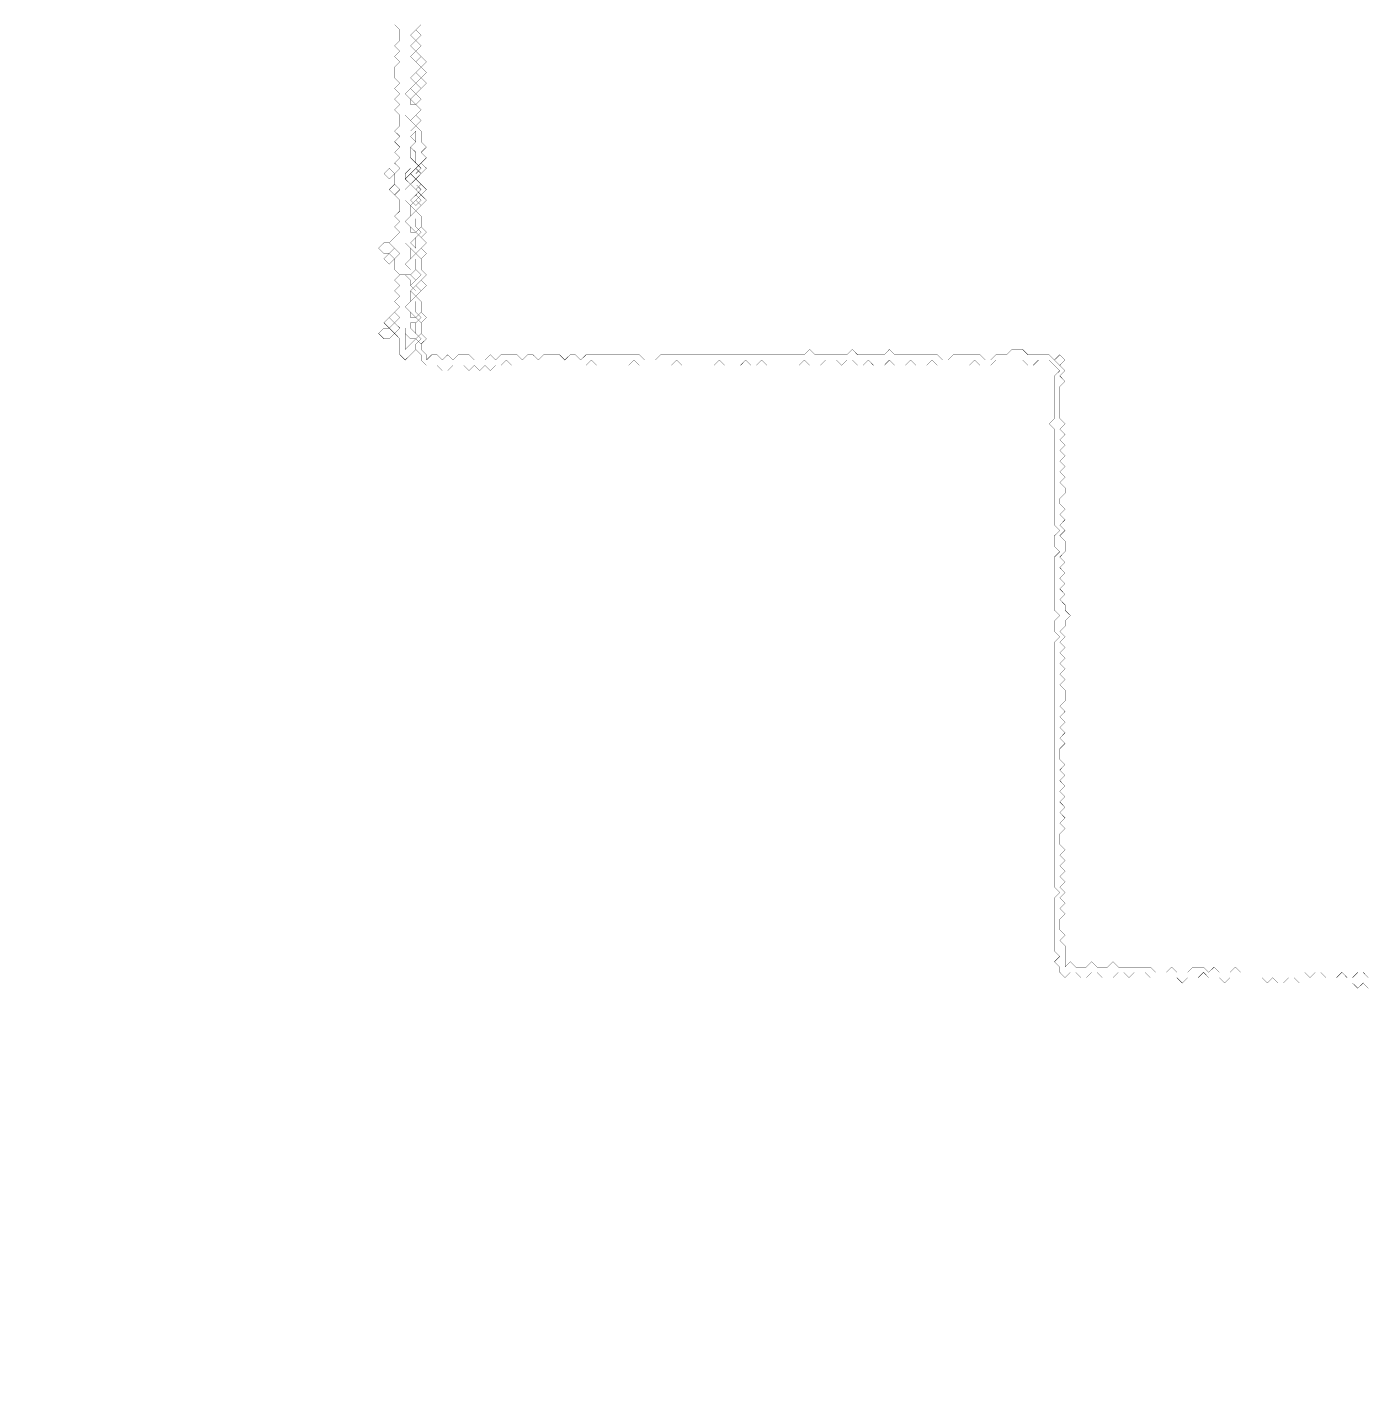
# Model space of a CAD drawing. Header units: metres. Extents: x 0 to 5093, y -5093 to 0.
# Drawn here: x 0 to 2507, y -5093 to -2546 of the extents above; entities that cross this region are included whole.
import ezdxf

# ---------------------------------------------------------------- set-up
doc = ezdxf.new("R2010")
doc.units = ezdxf.units.M
doc.layers.add('conductor', color=1, linetype='Continuous')
doc.layers.add('substrate', color=5, linetype='Continuous')

msp = doc.modelspace()

# ---------------------------------------------------------------- linework, layer by layer
at = {"layer": 'conductor', "const_width": 0.5}
msp.add_lwpolyline([(737.5, -2541.5), (727.6, -2551.5), (717.6, -2561.5), (727.6, -2571.4), (717.6, -2581.4), (727.6, -2591.4), (717.6, -2601.3), (727.6, -2611.3), (737.5, -2621.3), (727.6, -2631.2), (717.6, -2641.2), (727.6, -2651.2), (717.6, -2661.1), (707.6, -2671.1), (717.6, -2681.1), (717.6, -2691), (727.6, -2691), (737.5, -2701), (727.6, -2711), (717.6, -2720.9), (707.6, -2711), (717.6, -2720.9), (727.6, -2730.9), (717.6, -2740.9), (727.6, -2730.9), (737.5, -2740.9), (737.5, -2750.8), (737.5, -2760.8), (747.5, -2770.8), (737.5, -2780.7), (747.5, -2790.7), (737.5, -2800.7), (727.6, -2810.6), (717.6, -2810.6), (707.6, -2820.6), (707.6, -2830.6), (717.6, -2840.5), (707.6, -2850.5), (717.6, -2850.5), (727.6, -2850.5), (737.5, -2860.5), (727.6, -2870.4), (717.6, -2880.4), (707.6, -2870.4), (717.6, -2880.4), (717.6, -2890.4), (717.6, -2900.3), (707.6, -2910.3), (717.6, -2920.3), (717.6, -2930.2), (727.6, -2930.2), (737.5, -2940.2), (747.5, -2950.2), (737.5, -2960.1), (727.6, -2970.1), (717.6, -2960.1), (707.6, -2950.2), (717.6, -2960.1), (717.6, -2970.1), (717.6, -2980.1), (707.6, -2990), (717.6, -3000), (707.6, -2990), (717.6, -2980.1), (727.6, -2970.1), (737.5, -2980.1), (737.5, -2990), (737.5, -3000), (747.5, -3010), (737.5, -3019.9), (727.6, -3029.9), (717.6, -3039.9), (717.6, -3049.8), (717.6, -3059.8), (707.6, -3069.8), (717.6, -3079.7), (717.6, -3089.7), (727.6, -3089.7), (737.5, -3099.7), (737.5, -3109.6), (737.5, -3119.6), (727.6, -3129.6), (717.6, -3129.6), (707.6, -3119.6), (707.6, -3109.6), (707.6, -3119.6), (707.6, -3129.6), (707.6, -3139.5), (707.6, -3149.5), (717.6, -3139.5), (727.6, -3129.6), (737.5, -3139.5), (737.5, -3149.5), (747.5, -3159.5), (747.5, -3169.4), (757.5, -3159.5), (767.4, -3159.5), (777.4, -3169.4), (787.4, -3159.5), (797.3, -3169.4), (807.3, -3159.5), (817.3, -3159.5), (827.2, -3159.5), (837.2, -3169.4), (847.2, -3169.4), (857.1, -3169.4), (867.1, -3159.5), (877.1, -3169.4), (887, -3159.5), (897, -3159.5), (907, -3159.5), (916.9, -3159.5), (926.9, -3169.4), (936.9, -3159.5), (946.8, -3159.5), (956.8, -3169.4), (966.8, -3159.5), (976.7, -3159.5), (986.7, -3159.5), (996.7, -3159.5), (1006.6, -3169.4), (1016.6, -3159.5), (1026.6, -3159.5), (1036.5, -3169.4), (1046.5, -3159.5), (1056.5, -3159.5), (1066.4, -3159.5), (1076.4, -3159.5), (1086.4, -3159.5), (1096.3, -3159.5), (1106.3, -3159.5), (1116.3, -3159.5), (1126.2, -3159.5), (1136.2, -3159.5), (1146.2, -3159.5), (1156.1, -3169.4), (1166.1, -3169.4), (1176.1, -3169.4), (1186, -3159.5), (1196, -3159.5), (1206, -3159.5), (1215.9, -3159.5), (1225.9, -3159.5), (1235.9, -3159.5), (1245.8, -3159.5), (1255.8, -3159.5), (1265.8, -3159.5), (1275.8, -3159.5), (1285.7, -3159.5), (1295.7, -3159.5), (1305.7, -3159.5), (1315.6, -3159.5), (1325.6, -3159.5), (1335.6, -3159.5), (1345.5, -3159.5), (1355.5, -3159.5), (1365.5, -3159.5), (1375.4, -3159.5), (1385.4, -3159.5), (1395.4, -3159.5), (1405.3, -3159.5), (1415.3, -3159.5), (1425.3, -3159.5), (1435.2, -3159.5), (1445.2, -3159.5), (1455.2, -3159.5), (1465.1, -3149.5), (1475.1, -3159.5), (1485.1, -3159.5), (1495, -3159.5), (1505, -3159.5), (1515, -3159.5), (1524.9, -3159.5), (1534.9, -3159.5), (1544.9, -3149.5), (1554.8, -3159.5), (1564.8, -3159.5), (1574.8, -3159.5), (1584.7, -3159.5), (1594.7, -3159.5), (1604.7, -3159.5), (1614.6, -3149.5), (1624.6, -3159.5), (1634.6, -3159.5), (1644.5, -3159.5), (1654.5, -3159.5), (1664.5, -3159.5), (1674.4, -3159.5), (1684.4, -3159.5), (1694.4, -3159.5), (1704.3, -3159.5), (1714.3, -3169.4), (1724.3, -3169.4), (1734.2, -3159.5), (1744.2, -3159.5), (1754.2, -3159.5), (1764.1, -3159.5), (1774.1, -3159.5), (1784.1, -3159.5), (1794, -3169.4), (1804, -3169.4), (1814, -3159.5), (1823.9, -3159.5), (1833.9, -3159.5), (1843.9, -3149.5), (1853.8, -3149.5), (1863.8, -3149.5), (1873.8, -3159.5), (1883.7, -3159.5), (1893.7, -3159.5), (1903.7, -3159.5), (1913.6, -3159.5), (1923.6, -3169.4), (1933.6, -3179.4), (1943.5, -3189.4), (1933.6, -3199.3), (1943.5, -3209.3), (1933.6, -3219.3), (1933.6, -3229.2), (1933.6, -3239.2), (1933.6, -3249.2), (1933.6, -3259.1), (1933.6, -3269.1), (1933.6, -3279.1), (1943.5, -3289), (1933.6, -3299), (1943.5, -3309), (1933.6, -3318.9), (1943.5, -3328.9), (1933.6, -3338.9), (1943.5, -3348.8), (1933.6, -3358.8), (1943.5, -3368.8), (1933.6, -3378.7), (1943.5, -3388.7), (1933.6, -3398.7), (1943.5, -3408.6), (1943.5, -3418.6), (1933.6, -3428.6), (1933.6, -3438.5), (1943.5, -3448.5), (1933.6, -3458.5), (1943.5, -3468.4), (1933.6, -3478.4), (1943.5, -3488.4), (1933.6, -3498.3), (1943.5, -3508.3), (1943.5, -3518.3), (1943.5, -3528.2), (1933.6, -3538.2), (1943.5, -3548.2), (1933.6, -3558.1), (1943.5, -3568.1), (1933.6, -3578.1), (1943.5, -3588), (1933.6, -3598), (1943.5, -3608), (1933.6, -3617.9), (1943.5, -3627.9), (1943.5, -3637.9), (1953.5, -3647.8), (1943.5, -3657.8), (1943.5, -3667.8), (1933.6, -3677.7), (1943.5, -3687.7), (1933.6, -3697.7), (1943.5, -3707.6), (1933.6, -3717.6), (1943.5, -3727.6), (1933.6, -3737.5), (1943.5, -3747.5), (1933.6, -3757.5), (1943.5, -3767.4), (1933.6, -3777.4), (1943.5, -3787.4), (1943.5, -3797.3), (1943.5, -3807.3), (1933.6, -3817.3), (1943.5, -3827.2), (1933.6, -3837.2), (1943.5, -3847.2), (1933.6, -3857.2), (1943.5, -3867.1), (1933.6, -3877.1), (1943.5, -3887.1), (1933.6, -3897), (1933.6, -3907), (1933.6, -3917), (1943.5, -3926.9), (1933.6, -3936.9), (1943.5, -3946.9), (1933.6, -3956.8), (1943.5, -3966.8), (1933.6, -3976.8), (1943.5, -3986.7), (1933.6, -3996.7), (1943.5, -4006.7), (1933.6, -4016.6), (1943.5, -4026.6), (1933.6, -4036.6), (1943.5, -4046.5), (1933.6, -4056.5), (1933.6, -4066.5), (1933.6, -4076.4), (1943.5, -4086.4), (1933.6, -4096.4), (1943.5, -4106.3), (1933.6, -4116.3), (1943.5, -4126.3), (1933.6, -4136.2), (1943.5, -4146.2), (1933.6, -4156.2), (1943.5, -4166.1), (1933.6, -4176.1), (1943.5, -4186.1), (1933.6, -4196), (1943.5, -4206), (1933.6, -4216), (1933.6, -4225.9), (1933.6, -4235.9), (1943.5, -4245.9), (1933.6, -4255.8), (1943.5, -4265.8), (1943.5, -4275.8), (1943.5, -4285.7), (1943.5, -4295.7), (1943.5, -4305.7), (1953.5, -4295.7), (1963.5, -4305.7), (1973.4, -4305.7), (1983.4, -4305.7), (1993.4, -4295.7), (2003.3, -4305.7), (2013.3, -4305.7), (2023.3, -4305.7), (2033.2, -4295.7), (2043.2, -4305.7), (2053.2, -4305.7), (2063.1, -4305.7), (2073.1, -4305.7), (2083.1, -4305.7), (2093, -4305.7), (2103, -4305.7), (2113, -4315.6), (2122.9, -4315.6), (2132.9, -4315.6), (2142.9, -4305.7), (2152.8, -4315.6), (2162.8, -4315.6), (2172.8, -4315.6), (2182.7, -4305.7), (2192.7, -4305.7), (2202.7, -4305.7), (2212.6, -4315.6), (2222.6, -4305.7), (2232.6, -4315.6), (2242.5, -4315.6), (2252.5, -4315.6), (2262.5, -4305.7), (2272.4, -4315.6), (2282.4, -4315.6), (2292.4, -4315.6), (2302.3, -4315.6), (2312.3, -4315.6), (2322.3, -4315.6), (2332.2, -4315.6), (2342.2, -4315.6), (2352.2, -4315.6), (2362.1, -4315.6), (2372.1, -4315.6), (2382.1, -4315.6), (2392, -4315.6), (2402, -4325.6), (2412, -4315.6), (2421.9, -4315.6), (2431.9, -4325.6), (2441.9, -4325.6), (2451.8, -4325.6), (2461.8, -4315.6), (2471.8, -4325.6), (2481.7, -4325.6), (2491.7, -4315.6), (2501.7, -4315.6), (2511.6, -4325.6)], dxfattribs=at)
for points in [[(717.6, -2561.5), (727.6, -2551.5), (737.5, -2561.5), (727.6, -2571.4)], [(717.6, -2581.4), (727.6, -2571.4), (737.5, -2581.4), (727.6, -2591.4)], [(717.6, -2601.3), (727.6, -2591.4), (737.5, -2601.3), (727.6, -2611.3)], [(727.6, -2611.3), (737.5, -2601.3), (747.5, -2611.3), (737.5, -2621.3)], [(727.6, -2631.2), (737.5, -2621.3), (747.5, -2631.2), (737.5, -2641.2)], [(717.6, -2641.2), (727.6, -2631.2), (737.5, -2641.2), (727.6, -2651.2)], [(727.6, -2651.2), (737.5, -2641.2), (747.5, -2651.2), (737.5, -2661.1)], [(707.6, -2671.1), (717.6, -2661.1), (727.6, -2671.1), (717.6, -2681.1)], [(717.6, -2661.1), (727.6, -2651.2), (737.5, -2661.1), (727.6, -2671.1)], [(717.6, -2681.1), (727.6, -2671.1), (737.5, -2681.1), (727.6, -2691)], [(717.6, -2720.9), (727.6, -2711), (737.5, -2720.9), (727.6, -2730.9)], [(717.6, -2760.8)], [(707.6, -2790.7)], [(727.6, -2810.6), (737.5, -2800.7), (747.5, -2810.6), (737.5, -2820.6)], [(707.6, -2830.6), (717.6, -2820.6), (727.6, -2830.6), (717.6, -2840.5)], [(717.6, -2820.6), (727.6, -2810.6), (737.5, -2820.6), (727.6, -2830.6)], [(717.6, -2840.5), (727.6, -2830.6), (737.5, -2840.5), (727.6, -2850.5)], [(727.6, -2850.5), (737.5, -2840.5), (747.5, -2850.5), (737.5, -2860.5)], [(717.6, -2880.4), (727.6, -2870.4), (737.5, -2880.4), (727.6, -2890.4)], [(727.6, -2870.4), (737.5, -2860.5), (747.5, -2870.4), (737.5, -2880.4)], [(717.6, -2900.3), (727.6, -2890.4), (737.5, -2900.3), (737.5, -2910.3), (737.5, -2920.3), (727.6, -2930.2), (717.6, -2920.3), (707.6, -2910.3)], [(727.6, -2930.2), (737.5, -2920.3), (747.5, -2930.2), (737.5, -2940.2)], [(727.6, -2970.1), (737.5, -2960.1), (747.5, -2970.1), (737.5, -2980.1)], [(717.6, -3039.9), (727.6, -3029.9), (737.5, -3039.9), (727.6, -3049.8)], [(727.6, -3029.9), (737.5, -3019.9), (747.5, -3029.9), (737.5, -3039.9)], [(717.6, -3059.8), (727.6, -3049.8), (737.5, -3059.8), (737.5, -3069.8), (737.5, -3079.7), (727.6, -3089.7), (717.6, -3079.7), (707.6, -3069.8)], [(727.6, -3089.7), (737.5, -3079.7), (747.5, -3089.7), (737.5, -3099.7)], [(727.6, -3129.6), (737.5, -3119.6), (747.5, -3129.6), (737.5, -3139.5)], [(1923.6, -3169.4), (1933.6, -3159.5), (1943.5, -3169.4), (1933.6, -3179.4)]]:
    msp.add_lwpolyline(points, close=True, dxfattribs=at)
at = {"layer": 'substrate', "const_width": 0.5}
for points in [[(0, -2541.5), (0, -2551.5), (0, -2561.5), (0, -2571.4), (0, -2581.4), (0, -2591.4), (0, -2601.3), (0, -2611.3), (0, -2621.3), (0, -2631.2), (0, -2641.2), (0, -2651.2), (0, -2661.1), (0, -2671.1), (0, -2681.1), (0, -2691), (0, -2701), (0, -2711), (0, -2720.9), (0, -2730.9), (0, -2740.9), (0, -2750.8), (0, -2760.8), (0, -2770.8), (0, -2780.7), (0, -2790.7), (0, -2800.7), (0, -2810.6), (0, -2820.6), (0, -2830.6), (0, -2840.5), (0, -2850.5), (0, -2860.5), (0, -2870.4), (0, -2880.4), (0, -2890.4), (0, -2900.3), (0, -2910.3), (0, -2920.3), (0, -2930.2), (0, -2940.2), (0, -2950.2), (0, -2960.1), (0, -2970.1), (0, -2980.1), (0, -2990), (0, -3000), (0, -3010), (0, -3019.9), (0, -3029.9), (0, -3039.9), (0, -3049.8), (0, -3059.8), (0, -3069.8), (0, -3079.7), (0, -3089.7), (0, -3099.7), (0, -3109.6), (0, -3119.6), (0, -3129.6), (0, -3139.5), (0, -3149.5), (0, -3159.5), (0, -3169.4), (0, -3179.4), (0, -3189.4), (0, -3199.3), (0, -3209.3), (0, -3219.3), (0, -3229.2), (0, -3239.2), (0, -3249.2), (0, -3259.1), (0, -3269.1), (0, -3279.1), (0, -3289), (0, -3299), (0, -3309), (0, -3318.9), (0, -3328.9), (0, -3338.9), (0, -3348.8), (0, -3358.8), (0, -3368.8), (0, -3378.7), (0, -3388.7), (0, -3398.7), (0, -3408.6), (0, -3418.6), (0, -3428.6), (0, -3438.5), (0, -3448.5), (0, -3458.5), (0, -3468.4), (0, -3478.4), (0, -3488.4), (0, -3498.3), (0, -3508.3), (0, -3518.3), (0, -3528.2), (0, -3538.2), (0, -3548.2), (0, -3558.1), (0, -3568.1), (0, -3578.1), (0, -3588), (0, -3598), (0, -3608), (0, -3617.9), (0, -3627.9), (0, -3637.9), (0, -3647.8), (0, -3657.8), (0, -3667.8), (0, -3677.7), (0, -3687.7), (0, -3697.7), (0, -3707.6), (0, -3717.6), (0, -3727.6), (0, -3737.5), (0, -3747.5), (0, -3757.5), (0, -3767.4), (0, -3777.4), (0, -3787.4), (0, -3797.3), (0, -3807.3), (0, -3817.3), (0, -3827.2), (0, -3837.2), (0, -3847.2), (0, -3857.2), (0, -3867.1), (0, -3877.1), (0, -3887.1), (0, -3897), (0, -3907), (0, -3917), (0, -3926.9), (0, -3936.9), (0, -3946.9), (0, -3956.8), (0, -3966.8), (0, -3976.8), (0, -3986.7), (0, -3996.7), (0, -4006.7), (0, -4016.6), (0, -4026.6), (0, -4036.6), (0, -4046.5), (0, -4056.5), (0, -4066.5), (0, -4076.4), (0, -4086.4), (0, -4096.4), (0, -4106.3), (0, -4116.3), (0, -4126.3), (0, -4136.2), (0, -4146.2), (0, -4156.2), (0, -4166.1), (0, -4176.1), (0, -4186.1), (0, -4196), (0, -4206), (0, -4216), (0, -4225.9), (0, -4235.9), (0, -4245.9), (0, -4255.8), (0, -4265.8), (0, -4275.8), (0, -4285.7), (0, -4295.7), (0, -4305.7), (0, -4315.6), (0, -4325.6), (0, -4335.6), (0, -4345.5), (0, -4355.5), (0, -4365.5), (0, -4375.4), (0, -4385.4), (0, -4395.4), (0, -4405.3), (0, -4415.3), (0, -4425.3), (0, -4435.2), (0, -4445.2), (0, -4455.2), (0, -4465.1), (0, -4475.1), (0, -4485.1), (0, -4495), (0, -4505), (0, -4515), (0, -4524.9), (0, -4534.9), (0, -4544.9), (0, -4554.8), (0, -4564.8), (0, -4574.8), (0, -4584.7), (0, -4594.7), (0, -4604.7), (0, -4614.6), (0, -4624.6), (0, -4634.6), (0, -4644.5), (0, -4654.5), (0, -4664.5), (0, -4674.4), (0, -4684.4), (0, -4694.4), (0, -4704.3), (0, -4714.3), (0, -4724.3), (0, -4734.2), (0, -4744.2), (0, -4754.2), (0, -4764.1), (0, -4774.1), (0, -4784.1), (0, -4794), (0, -4804), (0, -4814), (0, -4823.9), (0, -4833.9), (0, -4843.9), (0, -4853.8), (0, -4863.8), (0, -4873.8), (0, -4883.7), (0, -4893.7), (0, -4903.7), (0, -4913.6), (0, -4923.6), (0, -4933.6), (0, -4943.5), (0, -4953.5), (0, -4963.5), (0, -4973.4), (0, -4983.4), (0, -4993.4), (0, -5003.3), (0, -5013.3), (0, -5023.3), (0, -5033.2), (0, -5043.2), (0, -5053.2), (0, -5063.1), (0, -5073.1), (0, -5083.1), (0, -5093), (10, -5093), (19.9, -5093), (29.9, -5093), (39.9, -5093), (49.8, -5093), (59.8, -5093), (69.8, -5093), (79.7, -5093), (89.7, -5093), (99.7, -5093), (109.6, -5093), (119.6, -5093), (129.6, -5093), (139.5, -5093), (149.5, -5093), (159.5, -5093), (169.4, -5093), (179.4, -5093), (189.4, -5093), (199.3, -5093), (209.3, -5093), (219.3, -5093), (229.2, -5093), (239.2, -5093), (249.2, -5093), (259.1, -5093), (269.1, -5093), (279.1, -5093), (289, -5093), (299, -5093), (309, -5093), (318.9, -5093), (328.9, -5093), (338.9, -5093), (348.8, -5093), (358.8, -5093), (368.8, -5093), (378.7, -5093), (388.7, -5093), (398.7, -5093), (408.6, -5093), (418.6, -5093), (428.6, -5093), (438.5, -5093), (448.5, -5093), (458.5, -5093), (468.4, -5093), (478.4, -5093), (488.4, -5093), (498.3, -5093), (508.3, -5093), (518.3, -5093), (528.2, -5093), (538.2, -5093), (548.2, -5093), (558.1, -5093), (568.1, -5093), (578.1, -5093), (588, -5093), (598, -5093), (608, -5093), (617.9, -5093), (627.9, -5093), (637.9, -5093), (647.8, -5093), (657.8, -5093), (667.8, -5093), (677.7, -5093), (687.7, -5093), (697.7, -5093), (707.6, -5093), (717.6, -5093), (727.6, -5093), (737.5, -5093), (747.5, -5093), (757.5, -5093), (767.4, -5093), (777.4, -5093), (787.4, -5093), (797.3, -5093), (807.3, -5093), (817.3, -5093), (827.2, -5093), (837.2, -5093), (847.2, -5093), (857.1, -5093), (867.1, -5093), (877.1, -5093), (887, -5093), (897, -5093), (907, -5093), (916.9, -5093), (926.9, -5093), (936.9, -5093), (946.8, -5093), (956.8, -5093), (966.8, -5093), (976.7, -5093), (986.7, -5093), (996.7, -5093), (1006.6, -5093), (1016.6, -5093), (1026.6, -5093), (1036.5, -5093), (1046.5, -5093), (1056.5, -5093), (1066.4, -5093), (1076.4, -5093), (1086.4, -5093), (1096.3, -5093), (1106.3, -5093), (1116.3, -5093), (1126.2, -5093), (1136.2, -5093), (1146.2, -5093), (1156.1, -5093), (1166.1, -5093), (1176.1, -5093), (1186, -5093), (1196, -5093), (1206, -5093), (1215.9, -5093), (1225.9, -5093), (1235.9, -5093), (1245.8, -5093), (1255.8, -5093), (1265.8, -5093), (1275.8, -5093), (1285.7, -5093), (1295.7, -5093), (1305.7, -5093), (1315.6, -5093), (1325.6, -5093), (1335.6, -5093), (1345.5, -5093), (1355.5, -5093), (1365.5, -5093), (1375.4, -5093), (1385.4, -5093), (1395.4, -5093), (1405.3, -5093), (1415.3, -5093), (1425.3, -5093), (1435.2, -5093), (1445.2, -5093), (1455.2, -5093), (1465.1, -5093), (1475.1, -5093), (1485.1, -5093), (1495, -5093), (1505, -5093), (1515, -5093), (1524.9, -5093), (1534.9, -5093), (1544.9, -5093), (1554.8, -5093), (1564.8, -5093), (1574.8, -5093), (1584.7, -5093), (1594.7, -5093), (1604.7, -5093), (1614.6, -5093), (1624.6, -5093), (1634.6, -5093), (1644.5, -5093), (1654.5, -5093), (1664.5, -5093), (1674.4, -5093), (1684.4, -5093), (1694.4, -5093), (1704.3, -5093), (1714.3, -5093), (1724.3, -5093), (1734.2, -5093), (1744.2, -5093), (1754.2, -5093), (1764.1, -5093), (1774.1, -5093), (1784.1, -5093), (1794, -5093), (1804, -5093), (1814, -5093), (1823.9, -5093), (1833.9, -5093), (1843.9, -5093), (1853.8, -5093), (1863.8, -5093), (1873.8, -5093), (1883.7, -5093), (1893.7, -5093), (1903.7, -5093), (1913.6, -5093), (1923.6, -5093), (1933.6, -5093), (1943.5, -5093), (1953.5, -5093), (1963.5, -5093), (1973.4, -5093), (1983.4, -5093), (1993.4, -5093), (2003.3, -5093), (2013.3, -5093), (2023.3, -5093), (2033.2, -5093), (2043.2, -5093), (2053.2, -5093), (2063.1, -5093), (2073.1, -5093), (2083.1, -5093), (2093, -5093), (2103, -5093), (2113, -5093), (2122.9, -5093), (2132.9, -5093), (2142.9, -5093), (2152.8, -5093), (2162.8, -5093), (2172.8, -5093), (2182.7, -5093), (2192.7, -5093), (2202.7, -5093), (2212.6, -5093), (2222.6, -5093), (2232.6, -5093), (2242.5, -5093), (2252.5, -5093), (2262.5, -5093), (2272.4, -5093), (2282.4, -5093), (2292.4, -5093), (2302.3, -5093), (2312.3, -5093), (2322.3, -5093), (2332.2, -5093), (2342.2, -5093), (2352.2, -5093), (2362.1, -5093), (2372.1, -5093), (2382.1, -5093), (2392, -5093), (2402, -5093), (2412, -5093), (2421.9, -5093), (2431.9, -5093), (2441.9, -5093), (2451.8, -5093), (2461.8, -5093), (2471.8, -5093), (2481.7, -5093), (2491.7, -5093), (2501.7, -5093), (2511.6, -5093)], [(2511.6, -4345.5), (2501.7, -4335.6), (2491.7, -4345.5), (2481.7, -4335.6), (2471.8, -4335.6), (2461.8, -4335.6), (2451.8, -4335.6), (2441.9, -4335.6), (2431.9, -4335.6), (2421.9, -4335.6), (2412, -4335.6), (2402, -4335.6), (2392, -4335.6), (2382.1, -4335.6), (2372.1, -4325.6), (2362.1, -4325.6), (2352.2, -4335.6), (2342.2, -4335.6), (2332.2, -4325.6), (2322.3, -4335.6), (2312.3, -4325.6), (2302.3, -4325.6), (2292.4, -4325.6), (2282.4, -4325.6), (2272.4, -4325.6), (2262.5, -4325.6), (2252.5, -4325.6), (2242.5, -4335.6), (2232.6, -4325.6), (2222.6, -4325.6), (2212.6, -4325.6), (2202.7, -4315.6), (2192.7, -4325.6), (2182.7, -4325.6), (2172.8, -4325.6), (2162.8, -4335.6), (2152.8, -4325.6), (2142.9, -4325.6), (2132.9, -4325.6), (2122.9, -4325.6), (2113, -4325.6), (2103, -4325.6), (2093, -4315.6), (2083.1, -4315.6), (2073.1, -4315.6), (2063.1, -4325.6), (2053.2, -4315.6), (2043.2, -4315.6), (2033.2, -4325.6), (2023.3, -4325.6), (2013.3, -4325.6), (2003.3, -4315.6), (1993.4, -4315.6), (1983.4, -4325.6), (1973.4, -4325.6), (1963.5, -4315.6), (1953.5, -4315.6), (1943.5, -4325.6), (1933.6, -4315.6), (1933.6, -4305.7), (1923.6, -4295.7), (1933.6, -4285.7), (1923.6, -4275.8), (1923.6, -4265.8), (1923.6, -4255.8), (1923.6, -4245.9), (1923.6, -4235.9), (1923.6, -4225.9), (1923.6, -4216), (1923.6, -4206), (1923.6, -4196), (1923.6, -4186.1), (1923.6, -4176.1), (1933.6, -4166.1), (1923.6, -4156.2), (1923.6, -4146.2), (1923.6, -4136.2), (1923.6, -4126.3), (1923.6, -4116.3), (1923.6, -4106.3), (1923.6, -4096.4), (1923.6, -4086.4), (1923.6, -4076.4), (1923.6, -4066.5), (1923.6, -4056.5), (1923.6, -4046.5), (1923.6, -4036.6), (1923.6, -4026.6), (1923.6, -4016.6), (1923.6, -4006.7), (1923.6, -3996.7), (1923.6, -3986.7), (1923.6, -3976.8), (1923.6, -3966.8), (1923.6, -3956.8), (1923.6, -3946.9), (1923.6, -3936.9), (1923.6, -3926.9), (1923.6, -3917), (1923.6, -3907), (1923.6, -3897), (1923.6, -3887.1), (1923.6, -3877.1), (1923.6, -3867.1), (1923.6, -3857.2), (1923.6, -3847.2), (1923.6, -3837.2), (1923.6, -3827.2), (1923.6, -3817.3), (1923.6, -3807.3), (1923.6, -3797.3), (1923.6, -3787.4), (1923.6, -3777.4), (1923.6, -3767.4), (1923.6, -3757.5), (1923.6, -3747.5), (1923.6, -3737.5), (1923.6, -3727.6), (1923.6, -3717.6), (1923.6, -3707.6), (1923.6, -3697.7), (1933.6, -3687.7), (1923.6, -3677.7), (1923.6, -3667.8), (1923.6, -3657.8), (1933.6, -3647.8), (1923.6, -3637.9), (1923.6, -3627.9), (1923.6, -3617.9), (1923.6, -3608), (1923.6, -3598), (1923.6, -3588), (1923.6, -3578.1), (1923.6, -3568.1), (1923.6, -3558.1), (1923.6, -3548.2), (1923.6, -3538.2), (1933.6, -3528.2), (1923.6, -3518.3), (1923.6, -3508.3), (1923.6, -3498.3), (1933.6, -3488.4), (1923.6, -3478.4), (1923.6, -3468.4), (1923.6, -3458.5), (1923.6, -3448.5), (1923.6, -3438.5), (1923.6, -3428.6), (1923.6, -3418.6), (1923.6, -3408.6), (1923.6, -3398.7), (1923.6, -3388.7), (1923.6, -3378.7), (1923.6, -3368.8), (1923.6, -3358.8), (1923.6, -3348.8), (1923.6, -3338.9), (1923.6, -3328.9), (1923.6, -3318.9), (1923.6, -3309), (1923.6, -3299), (1913.6, -3289), (1923.6, -3279.1), (1923.6, -3269.1), (1923.6, -3259.1), (1923.6, -3249.2), (1923.6, -3239.2), (1923.6, -3229.2), (1923.6, -3219.3), (1923.6, -3209.3), (1923.6, -3199.3), (1933.6, -3189.4), (1923.6, -3179.4), (1913.6, -3169.4), (1903.7, -3169.4), (1893.7, -3169.4), (1883.7, -3179.4), (1873.8, -3179.4), (1863.8, -3169.4), (1853.8, -3169.4), (1843.9, -3169.4), (1833.9, -3169.4), (1823.9, -3169.4), (1814, -3169.4), (1804, -3179.4), (1794, -3179.4), (1784.1, -3179.4), (1774.1, -3169.4), (1764.1, -3179.4), (1754.2, -3179.4), (1744.2, -3179.4), (1734.2, -3179.4), (1724.3, -3179.4), (1714.3, -3179.4), (1704.3, -3179.4), (1694.4, -3169.4), (1684.4, -3179.4), (1674.4, -3179.4), (1664.5, -3179.4), (1654.5, -3169.4), (1644.5, -3179.4), (1634.6, -3179.4), (1624.6, -3179.4), (1614.6, -3169.4), (1604.7, -3179.4), (1594.7, -3179.4), (1584.7, -3179.4), (1574.8, -3169.4), (1564.8, -3179.4), (1554.8, -3179.4), (1544.9, -3169.4), (1534.9, -3169.4), (1524.9, -3179.4), (1515, -3169.4), (1505, -3169.4), (1495, -3169.4), (1485.1, -3179.4), (1475.1, -3179.4), (1465.1, -3179.4), (1455.2, -3169.4), (1445.2, -3179.4), (1435.2, -3179.4), (1425.3, -3179.4), (1415.3, -3179.4), (1405.3, -3179.4), (1395.4, -3179.4), (1385.4, -3179.4), (1375.4, -3169.4), (1365.5, -3179.4), (1355.5, -3179.4), (1345.5, -3169.4), (1335.6, -3179.4), (1325.6, -3179.4), (1315.6, -3179.4), (1305.7, -3179.4), (1295.7, -3169.4), (1285.7, -3179.4), (1275.8, -3179.4), (1265.8, -3179.4), (1255.8, -3179.4), (1245.8, -3179.4), (1235.9, -3179.4), (1225.9, -3179.4), (1215.9, -3169.4), (1206, -3179.4), (1196, -3179.4), (1186, -3179.4), (1176.1, -3179.4), (1166.1, -3179.4), (1156.1, -3179.4), (1146.2, -3179.4), (1136.2, -3169.4), (1126.2, -3179.4), (1116.3, -3179.4), (1106.3, -3179.4), (1096.3, -3179.4), (1086.4, -3179.4), (1076.4, -3179.4), (1066.4, -3179.4), (1056.5, -3169.4), (1046.5, -3179.4), (1036.5, -3179.4), (1026.6, -3179.4), (1016.6, -3179.4), (1006.6, -3179.4), (996.7, -3179.4), (986.7, -3179.4), (976.7, -3179.4), (966.8, -3179.4), (956.8, -3179.4), (946.8, -3179.4), (936.9, -3179.4), (926.9, -3179.4), (916.9, -3179.4), (907, -3179.4), (897, -3169.4), (887, -3179.4), (877.1, -3179.4), (867.1, -3189.4), (857.1, -3179.4), (847.2, -3189.4), (837.2, -3179.4), (827.2, -3189.4), (817.3, -3179.4), (807.3, -3179.4), (797.3, -3179.4), (787.4, -3189.4), (777.4, -3189.4), (767.4, -3179.4), (757.5, -3179.4), (747.5, -3179.4), (737.5, -3169.4), (737.5, -3159.5), (727.6, -3149.5), (727.6, -3139.5), (737.5, -3129.6), (727.6, -3119.6), (727.6, -3109.6), (727.6, -3099.7), (737.5, -3089.7), (727.6, -3079.7), (727.6, -3069.8), (727.6, -3059.8), (727.6, -3069.8), (727.6, -3079.7), (737.5, -3089.7), (727.6, -3099.7), (717.6, -3099.7), (717.6, -3109.6), (727.6, -3119.6), (737.5, -3129.6), (727.6, -3139.5), (727.6, -3149.5), (717.6, -3159.5), (707.6, -3169.4), (697.7, -3159.5), (697.7, -3149.5), (697.7, -3139.5), (697.7, -3129.6), (687.7, -3119.6), (697.7, -3109.6), (687.7, -3099.7), (697.7, -3089.7), (687.7, -3079.7), (697.7, -3069.8), (687.7, -3059.8), (697.7, -3049.8), (687.7, -3039.9), (697.7, -3029.9), (687.7, -3019.9), (697.7, -3010), (707.6, -3010), (717.6, -3019.9), (717.6, -3029.9), (727.6, -3039.9), (717.6, -3029.9), (727.6, -3019.9), (737.5, -3010), (727.6, -3000), (727.6, -2990), (727.6, -2980.1), (727.6, -2990), (727.6, -3000), (717.6, -3010), (707.6, -3010), (697.7, -3010), (687.7, -3000), (687.7, -2990), (687.7, -2980.1), (697.7, -2970.1), (687.7, -2960.1), (677.7, -2950.2), (687.7, -2940.2), (697.7, -2930.2), (687.7, -2920.3), (697.7, -2910.3), (687.7, -2900.3), (697.7, -2890.4), (697.7, -2880.4), (697.7, -2870.4), (687.7, -2860.5), (697.7, -2850.5), (687.7, -2840.5), (687.7, -2830.6), (687.7, -2820.6), (697.7, -2810.6), (687.7, -2800.7), (697.7, -2790.7), (687.7, -2780.7), (697.7, -2770.8), (687.7, -2760.8), (697.7, -2750.8), (687.7, -2740.9), (697.7, -2730.9), (697.7, -2720.9), (697.7, -2711), (687.7, -2701), (697.7, -2691), (687.7, -2681.1), (697.7, -2671.1), (687.7, -2661.1), (697.7, -2651.2), (687.7, -2641.2), (687.7, -2631.2), (687.7, -2621.3), (697.7, -2611.3), (687.7, -2601.3), (697.7, -2591.4), (687.7, -2581.4), (697.7, -2571.4), (697.7, -2561.5), (697.7, -2551.5), (687.7, -2541.5)]]:
    msp.add_lwpolyline(points, dxfattribs=at)
for points in [[(727.6, -2581.4)], [(727.6, -2601.3)], [(727.6, -2621.3)], [(727.6, -2641.2)], [(727.6, -2661.1)], [(727.6, -2681.1)], [(727.6, -2701)], [(727.6, -2720.9)], [(727.6, -2740.9), (717.6, -2750.8), (727.6, -2760.8), (717.6, -2770.8), (717.6, -2780.7), (717.6, -2790.7), (727.6, -2800.7), (737.5, -2810.6), (727.6, -2820.6), (737.5, -2810.6), (727.6, -2800.7), (727.6, -2790.7), (727.6, -2780.7), (717.6, -2770.8), (727.6, -2760.8), (727.6, -2750.8)], [(667.8, -2820.6), (677.7, -2810.6), (687.7, -2820.6), (677.7, -2830.6)], [(677.7, -2850.5), (687.7, -2840.5), (697.7, -2850.5), (687.7, -2860.5)], [(727.6, -2840.5), (737.5, -2850.5), (727.6, -2860.5), (717.6, -2870.4), (727.6, -2880.4), (737.5, -2870.4), (727.6, -2860.5), (737.5, -2850.5)], [(717.6, -2870.4), (727.6, -2860.5), (737.5, -2870.4), (727.6, -2880.4)], [(727.6, -2900.3), (727.6, -2910.3), (727.6, -2920.3), (737.5, -2930.2), (727.6, -2940.2), (717.6, -2950.2), (727.6, -2960.1), (727.6, -2950.2), (727.6, -2940.2), (737.5, -2930.2), (727.6, -2920.3), (727.6, -2910.3)], [(657.8, -2960.1), (667.8, -2950.2), (677.7, -2950.2), (687.7, -2960.1), (677.7, -2970.1), (667.8, -2970.1)], [(667.8, -2980.1), (677.7, -2970.1), (687.7, -2980.1), (677.7, -2990)], [(717.6, -3010), (727.6, -3000), (737.5, -3010), (727.6, -3019.9)], [(677.7, -3089.7), (687.7, -3079.7), (697.7, -3089.7), (687.7, -3099.7)], [(667.8, -3099.7), (677.7, -3089.7), (687.7, -3099.7), (677.7, -3109.6)], [(657.8, -3119.6), (667.8, -3109.6), (677.7, -3109.6), (687.7, -3119.6), (677.7, -3129.6), (667.8, -3129.6)]]:
    msp.add_lwpolyline(points, close=True, dxfattribs=at)

doc.saveas('drawing.dxf')
